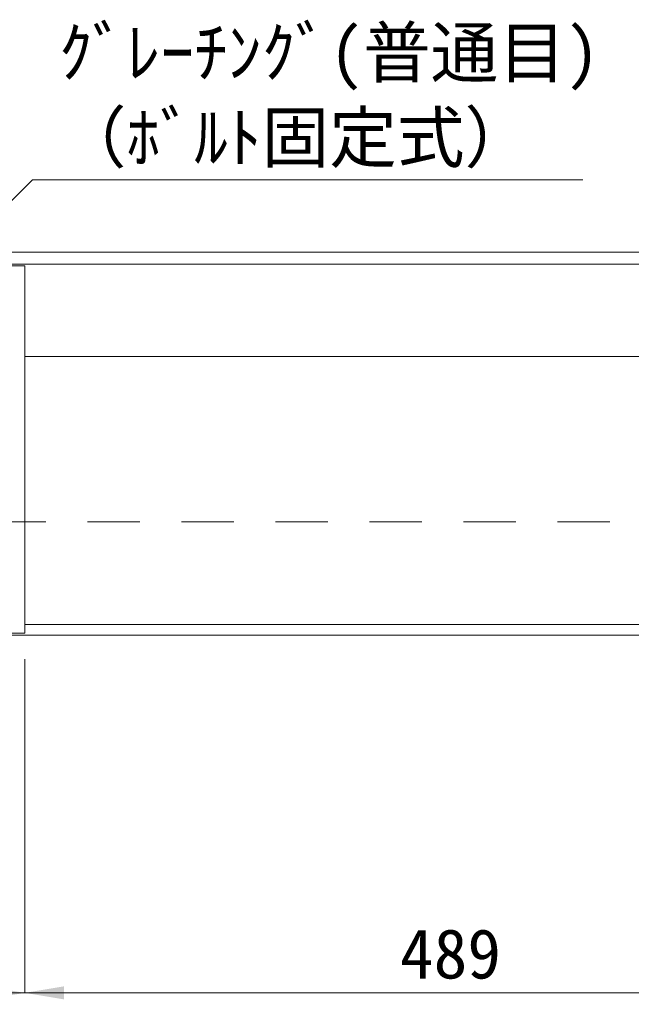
# Model space of a CAD drawing. Units: millimetres, scale not verified. Extents: x 289 to 42849, y -1182 to 27464.
# Drawn here: x 14128 to 14480, y 19943 to 20506 of the extents above; entities that cross this region are included whole.
import ezdxf
from ezdxf.enums import TextEntityAlignment as Align

# ---------------------------------------------------------------- set-up
doc = ezdxf.new("R2010")
doc.units = ezdxf.units.MM
doc.header["$LTSCALE"] = 40
doc.linetypes.add('USER2', pattern=[1.35, 0.75, -0.6])
for name, color, linetype, lineweight in [('グレーチング', 7, 'Continuous', 9), ('側溝', 7, 'Continuous', 5), ('寸法線', 7, 'Continuous', 9)]:
    doc.layers.add(name, color=color, linetype=linetype, lineweight=lineweight)
doc.styles.add('ＭＳ ゴシック', font='')
doc.styles.get('ＭＳ ゴシック').set_extended_font_data('MS Gothic')

# ---------------------------------------------------------------- blocks, each defined once
blk = doc.blocks.new('filled_arrow')
at = {"color": 0, "linetype": 'Continuous', "lineweight": -2}
blk.add_solid([(7.5, 1.25), (0, 0), (7.5, -1.25)], dxfattribs=at)

msp = doc.modelspace()

# ---------------------------------------------------------------- linework, layer by layer
at = {"layer": 'グレーチング'}
for p, q in [((14131.14, 20364.07), (13609.14, 20364.07)), ((14131.14, 20153.07), (14131.14, 20364.07)), ((14131.14, 20153.07), (13609.14, 20153.07))]:
    msp.add_line(p, q, dxfattribs=at)
at = {"layer": '側溝', "color": 2, "lineweight": 9}
for p, q in [((12871.15, 20371.97), (14869.14, 20371.97)), ((12871.15, 20364.97), (14869.14, 20364.97)), ((14131.14, 20311.97), (14517.32, 20311.97))]:
    msp.add_line(p, q, dxfattribs=at)
at = {"layer": '側溝', "linetype": 'USER2', "lineweight": 9}
msp.add_line((12871.15, 20216.97), (14869.14, 20216.97), dxfattribs=at)
at = {"layer": '側溝'}
msp.add_line((14131.14, 20157.97), (14864.64, 20157.97), dxfattribs=at)
at = {"layer": '側溝', "color": 2, "lineweight": 20}
msp.add_line((12871.15, 20151.97), (14869.14, 20151.97), dxfattribs=at)
at = {"layer": '寸法線'}
for p, q in [((14131.14, 20138.11), (14131.14, 19946.33)), ((14131.14, 20138.11), (14131.14, 19946.33)), ((13609.14, 19946.33), (14131.14, 19946.33)), ((14131.14, 19946.33), (14620.14, 19946.33))]:
    msp.add_line(p, q, dxfattribs=at)
msp.add_lwpolyline([(14073.14, 20351.07), (14135.63, 20413.56), (14451.7, 20413.56)], dxfattribs=at)

# ---------------------------------------------------------------- block references
at = {"layer": '寸法線', "xscale": 3, "yscale": 3, "rotation": 180}
msp.add_blockref('filled_arrow', (14131.14, 19946.33), dxfattribs=at)
at = {"layer": '寸法線', "xscale": 3, "yscale": 3}
msp.add_blockref('filled_arrow', (14131.14, 19946.33), dxfattribs=at)

# ---------------------------------------------------------------- texts
at = {"layer": '寸法線', "style": 'ＭＳ ゴシック'}
for s, p in [('ｸﾞﾚｰﾁﾝｸﾞ(普通目)', (14150.63, 20463.91)), ('（ﾎﾞﾙﾄ固定式）', (14150.63, 20415.16))]:
    msp.add_text(s, height=28.48, dxfattribs=at).set_placement(p, align=Align.BOTTOM_LEFT)
msp.add_text('489', height=28.48, dxfattribs=at).set_placement((14375.64, 19968.83), align=Align.MIDDLE_CENTER)

doc.saveas('drawing.dxf')
